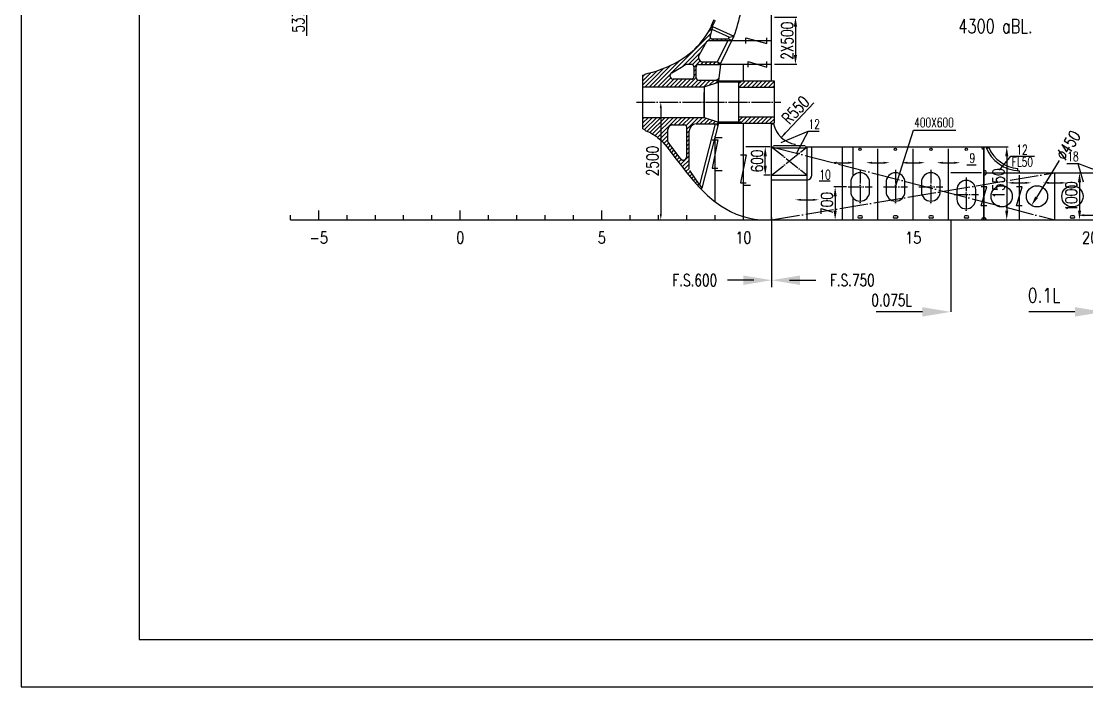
# Model space of a CAD drawing. Extents: x 373818 to 564480, y 322172 to 634257.
# Drawn here: x 415192 to 437774, y 356299 to 370409 of the extents above; entities that cross this region are included whole.
import ezdxf
from ezdxf.enums import TextEntityAlignment as Align

# ---------------------------------------------------------------- set-up
doc = ezdxf.new("R2010")
doc.units = 0
doc.header["$LTSCALE"] = 40
doc.header["$MEASUREMENT"] = 0
for name, pattern in [('ACAD_ISO04W100', [30.5, 24, -3, 0.5, -3]), ('CENTER1', [12.1, 10, -0.8, 0.5, -0.8]), ('CENTER110', [12.2, 10, -1, 0.2, -1]), ('DASHED', [0.75, 0.5, -0.25]), ('PHANTOM105', [7.55, 5, -0.75, 0.15, -0.75, 0.15, -0.75])]:
    doc.linetypes.add(name, pattern=pattern)
doc.layers.get('0').update_dxf_attribs({"linetype": 'CONTINUOUS'})
doc.layers.get('DEFPOINTS').update_dxf_attribs({"linetype": 'CONTINUOUS'})
for name, color, linetype in [('01CONTINUOUS', 2, 'CONTINUOUS'), ('03CENTER', 3, 'CENTER110'), ('13DIMENSION', 9, 'CONTINUOUS'), ('BT_ENG', 7, 'CONTINUOUS'), ('C-CEN', 4, 'ACAD_ISO04W100'), ('C-CON', 4, 'CONTINUOUS'), ('CONTAINER', 1, 'CENTER1'), ('FRAME', 7, 'CONTINUOUS'), ('HULL', 2, 'CONTINUOUS'), ('TEXT-ENG', 7, 'CONTINUOUS'), ('Y-CON', 2, 'CONTINUOUS')]:
    doc.layers.add(name, color=color, linetype=linetype)
doc.styles.add('ROMANS', font='romans.shx', dxfattribs={"width": 0.75, "height": 250, "bigfont": 'hzdx.shx'})
doc.dimstyles.new('DM-100', dxfattribs={"dimscale": 0, "dimtxt": 250, "dimasz": 200, "dimexe": 30, "dimexo": 30, "dimgap": 50, "dimtad": 1, "dimdec": 0, "dimzin": 0, "dimdsep": 46, "dimtxsty": 'ROMANS', "dimcen": 0, "dimclrd": 1, "dimclre": 1, "dimclrt": 1, "dimadec": 0, "dimazin": 0, "dimtfac": 1, "dimtdec": 0, "dimtmove": 0, "dimatfit": 3, "dimfxl": 0, "dimtolj": 1, "dimtzin": 0, "dimarcsym": 0})
doc.dimstyles.new('DM-50', dxfattribs={"dimscale": 50, "dimtxt": 1, "dimasz": 2.5, "dimexe": 1, "dimexo": 1, "dimgap": 1, "dimtad": 1, "dimdec": 0, "dimdsep": 46, "dimtxsty": 'ROMANS', "dimblk1": 'CLOSEDBLANK', "dimblk2": 'CLOSEDBLANK', "dimcen": 0, "dimclrd": 1, "dimclre": 1, "dimclrt": 1, "dimadec": 0, "dimazin": 0, "dimtfac": 1, "dimtdec": 0, "dimtmove": 0, "dimatfit": 3, "dimldrblk": 'CLOSEDBLANK', "dimfxl": 0, "dimtolj": 1, "dimarcsym": 0})
pattern_1 = [(45, (72402.645, 370304.18), (-44.194174, 44.194174), [])]

# ---------------------------------------------------------------- blocks, each defined once
blk = doc.blocks.new('*D134')
at = {"color": 1, "linetype": 'ByBlock', "transparency": 16777216}
blk.add_line((410075, 377186), (410075, 374936), dxfattribs=at)
for points in [[(410054, 377186), (410096, 377186), (410075, 377311)], [(410054, 374936), (410096, 374936), (410075, 374811)]]:
    blk.add_solid(points, dxfattribs=at)
at = {"layer": 'DEFPOINTS', "color": 0, "linetype": 'ByBlock', "transparency": 16777216}
for p in [(410075, 377311), (410075, 374811), (410075, 374811)]:
    blk.add_point(p, dxfattribs=at)
at = {"color": 1, "linetype": 'ByBlock', "transparency": 16777216, "insert": (409900, 376061), "char_height": 250, "attachment_point": 5, "rotation": 90, "style": 'ROMANS'}
blk.add_mtext('\\A1;2500', dxfattribs=at)
blk = doc.blocks.new('_CLOSEDBLANK')
at = {"color": 0, "linetype": 'ByBlock'}
for p, q in [((-1, 0.17), (0, 0)), ((-1, 0.17), (-1, -0.17)), ((0, 0), (-1, -0.17))]:
    blk.add_line(p, q, dxfattribs=at)
blk = doc.blocks.new('*D137')
at = {"color": 1, "linetype": 'ByBlock', "transparency": 16777216}
for p, q in [((431156, 376366), (431631, 376366)), ((431601, 376166), (431601, 375566)), ((431156, 375366), (431631, 375366))]:
    blk.add_line(p, q, dxfattribs=at)
for points in [[(431567, 376166), (431634, 376166), (431601, 376366)], [(431567, 375566), (431634, 375566), (431601, 375366)]]:
    blk.add_solid(points, dxfattribs=at)
at = {"layer": 'DEFPOINTS', "color": 0, "linetype": 'ByBlock', "transparency": 16777216}
for p in [(431126, 376366), (431126, 375366), (431601, 375366)]:
    blk.add_point(p, dxfattribs=at)
at = {"color": 1, "linetype": 'ByBlock', "transparency": 16777216, "insert": (431426, 375866), "char_height": 250, "attachment_point": 5, "rotation": 90, "style": 'ROMANS'}
blk.add_mtext('\\A1;2X500', dxfattribs=at)
blk = doc.blocks.new('*D138')
at = {"color": 1, "linetype": 'ByBlock', "transparency": 16777216}
for p, q in [((431066, 373616), (430931, 373616)), ((430961, 373216), (430961, 373416)), ((431066, 373016), (430931, 373016))]:
    blk.add_line(p, q, dxfattribs=at)
for points in [[(430927, 373416), (430994, 373416), (430961, 373616)], [(430927, 373216), (430994, 373216), (430961, 373016)]]:
    blk.add_solid(points, dxfattribs=at)
at = {"layer": 'DEFPOINTS', "color": 0, "linetype": 'ByBlock', "transparency": 16777216}
for p in [(430961, 373616), (431096, 373616), (431096, 373016)]:
    blk.add_point(p, dxfattribs=at)
at = {"color": 1, "linetype": 'ByBlock', "transparency": 16777216, "insert": (430786, 373316), "char_height": 250, "attachment_point": 5, "rotation": 90, "style": 'ROMANS'}
blk.add_mtext('\\A1;600', dxfattribs=at)
blk = doc.blocks.new('*D159')
at = {"color": 1, "linetype": 'ByBlock', "transparency": 16777216}
blk.add_line((437187, 373326), (436708, 372544), dxfattribs=at)
blk.add_solid([(436680, 372562), (436737, 372527), (436604, 372374)], dxfattribs=at)
at = {"layer": 'DEFPOINTS', "color": 0, "linetype": 'ByBlock', "transparency": 16777216}
for p in [(436839, 372758), (436604, 372374)]:
    blk.add_point(p, dxfattribs=at)
at = {"color": 1, "linetype": 'ByBlock', "transparency": 16777216, "insert": (437384, 373647), "char_height": 250, "attachment_point": 5, "rotation": 58.5114, "style": 'ROMANS'}
blk.add_mtext('\\A1;∅450', dxfattribs=at)
blk = doc.blocks.new('*D158')
at = {"color": 1, "linetype": 'ByBlock', "transparency": 16777216}
blk.add_line((431992, 374552), (431298, 373817), dxfattribs=at)
blk.add_solid([(431369, 373922), (431399, 373894), (431298, 373817)], dxfattribs=at)
at = {"layer": 'DEFPOINTS', "color": 0, "linetype": 'ByBlock', "transparency": 16777216}
for p in [(431681, 374223), (431298, 373817)]:
    blk.add_point(p, dxfattribs=at)
at = {"color": 1, "linetype": 'ByBlock', "transparency": 16777216, "insert": (431603, 374396), "char_height": 250, "attachment_point": 5, "rotation": 46.6726, "style": 'ROMANS'}
blk.add_mtext('\\A1;R550', dxfattribs=at)

msp = doc.modelspace()

# ---------------------------------------------------------------- hatches: boundary and pattern name
h = msp.add_hatch()
h.set_pattern_fill('ANSI31', color=0, scale=500, style=0)
h.set_pattern_definition(pattern_1)
h.paths.add_polyline_path([(430446.41, 369146.08), (430446.41, 369121.08), (430396.41, 369121.08), (430396.41, 369011.08), (431146.41, 369011.08), (431146.41, 369146.08)])
h = msp.add_hatch()
h.set_pattern_fill('ANSI31', color=256, scale=500, style=0)
h.set_pattern_definition([(45, (401897.506, 340900.436), (-44.19417, 44.19417), [])])
h.paths.add_polyline_path([(428367.3, 368371.08), (428367.3, 368125.84), (428417.3, 368105.91), (428417.3, 368095.14), (428431.51, 368089.48), (428485.8, 368065.58), (428532.75, 368042.18), (428574.27, 368018.88), (428611.8, 367995.18), (428646.3, 367971.08), (428677.96, 367947.08), (428711.93, 367919.08), (428748.19, 367886.08), (428787.25, 367846.58), (428830.33, 367798.68), (428879.58, 367739.18), (428938.3, 367664.08), (429073, 367488.58), (429184.17, 367344.88), (429300.3, 367198.08), (429374.75, 367106.18), (429441.29, 367026.58), (429502.86, 366956.08), (429528.84, 366927.65), (429558.95, 366953.99), (429360.45, 367243.35, -0.15146166), (429347.3, 367285.77), (429347.3, 368081.08, -0.41421356), (429497.3, 368231.08), (429917.3, 368231.08, -0.41421356), (429932.3, 368246.08), (429967.3, 368246.08), (429967.3, 368271.08), (429667.3, 368371.08)])
h.paths.add_polyline_path([(428997.3, 368211.08), (429247.3, 368211.08, -0.41421356), (429297.3, 368161.08), (429297.3, 367540.73, -0.71509545), (429162.98, 367494.84), (429132.41, 367534.35), (428997.59, 367710.01), (428938.02, 367786.19), (428914.52, 367814.58, -0.17459815), (428897.3, 367862.4), (428897.3, 368111.08, -0.41421356)], flags=16)
h = msp.add_hatch()
h.set_pattern_fill('ANSI31', color=0, scale=500, style=0)
h.set_pattern_definition(pattern_1)
h.paths.add_polyline_path([(430396.41, 368381.08), (430396.41, 368271.08), (430446.41, 368271.08), (430446.41, 368246.08), (431146.41, 368246.08), (431146.41, 368381.08)])
at = {"layer": 'C-CEN', "linetype": 'ByBlock'}
h = msp.add_hatch(dxfattribs=at)
h.set_pattern_fill('ANSI31', color=0, scale=500, style=0)
h.set_pattern_definition([(45, (420739.7, 318739.68), (-44.194174, 44.194174), [])])
h.paths.add_polyline_path([(429967.3, 369146.08), (429932.3, 369146.08, -0.41421356), (429917.3, 369161.08), (429547.3, 369161.08, -0.41421356), (429497.3, 369211.08), (429497.3, 369446.08, -0.41421356), (429547.3, 369496.08), (430009.78, 369496.08), (430009.78, 369511.08), (429939.7, 369546.08), (429643.86, 369546.08, -0.57851099), (429557.43, 369696.38), (429717.39, 369971.23, -0.26701684), (429760.61, 369996.08), (430247.57, 369996.08), (430247.57, 370011.08), (430184.42, 370036.08), (429842.09, 370036.08, -0.49833559), (429790.05, 370096.08), (429842.9, 370297.68), (429822.93, 370306.96), (429796.69, 370256.38), (429757.17, 370187.48), (429714.93, 370120.78), (429670.04, 370056.28), (429622.56, 369993.98), (429572.55, 369933.98), (429520.09, 369876.28), (429465.24, 369821.08), (429408.05, 369768.28), (429348.6, 369718.08), (429286.95, 369670.38), (429223.16, 369625.38), (429157.3, 369583.08), (429098.77, 369548.38), (429037.63, 369514.68), (428973.42, 369482.08), (428905.54, 369450.48), (428833.24, 369419.98), (428755.63, 369390.38), (428671.62, 369361.68), (428579.92, 369333.48), (428479.06, 369305.48), (428417.3, 369289.78), (428417.3, 369279.46), (428367.3, 369266.76), (428367.3, 369021.08), (429667.3, 369021.08), (429967.3, 369121.08)])
h.paths.add_polyline_path([(428947.3, 369241.08), (428947.3, 369266.26, -0.2723301), (428978.15, 369318.7), (429185.86, 369434.14), (429273.39, 369489.55, -0.12988981), (429298.09, 369496.08), (429397.3, 369496.08, -0.41421356), (429447.3, 369446.08), (429447.3, 369231.08, -0.41421356), (429397.3, 369181.08), (429007.3, 369181.08, -0.41421356)], flags=16)

# ---------------------------------------------------------------- linework, layer by layer
at = {"color": 2}
for p, q in [((417692.4, 397299.4), (417692.4, 357299.4)), ((417692.4, 357299.4), (562792.4, 357299.4))]:
    msp.add_line(p, q, dxfattribs=at)
at = {"color": 1, "linetype": 'ByBlock'}
for p, q in [((421240.21, 371441.08), (421240.21, 370102.01)), ((435626.41, 367746.08), (436108.79, 367746.08)), ((436078.79, 367546.08), (436078.79, 366396.08)), ((437621.69, 366996.08), (437621.69, 366396.08)), ((432685.04, 366896.08), (432412.58, 366896.08)), ((432442.58, 366696.08), (432442.58, 366396.08))]:
    msp.add_line(p, q, dxfattribs=at)
for p, q in [((429670.04, 370056.28), (429714.93, 370120.78)), ((429670.04, 370056.28), (429714.93, 370120.78)), ((429714.93, 370120.78), (429757.17, 370187.48)), ((429714.93, 370120.78), (429757.17, 370187.48)), ((429749.32, 370175.09), (429749.32, 370175.09)), ((429749.32, 370175.09), (429749.32, 370175.09)), ((429757.17, 370187.48), (429825.12, 370305.94)), ((429842.9, 370297.68), (429790.05, 370096.08)), ((429842.9, 370297.68), (429811.68, 370312.12)), ((429520.09, 369876.28), (429572.55, 369933.98)), ((429520.09, 369876.28), (429572.55, 369933.98)), ((429572.55, 369933.98), (429622.56, 369993.98)), ((429572.55, 369933.98), (429622.56, 369993.98)), ((429622.56, 369993.98), (429670.04, 370056.28)), ((429622.56, 369993.98), (429670.04, 370056.28)), ((429842.09, 370036.08), (430184.42, 370036.08)), ((430247.57, 370011.08), (430247.57, 369996.08)), ((429223.16, 369625.38), (429286.95, 369670.38)), ((429223.16, 369625.38), (429286.95, 369670.38)), ((429286.95, 369670.38), (429348.6, 369718.08)), ((429286.95, 369670.38), (429348.6, 369718.08)), ((429348.6, 369718.08), (429408.05, 369768.28)), ((429348.6, 369718.08), (429408.05, 369768.28)), ((429408.05, 369768.28), (429465.24, 369821.08)), ((429408.05, 369768.28), (429465.24, 369821.08)), ((429465.24, 369821.08), (429520.09, 369876.28)), ((429465.24, 369821.08), (429520.09, 369876.28)), ((428978.15, 369318.7), (429185.86, 369434.14)), ((429157.3, 369583.08), (429223.16, 369625.38)), ((429157.3, 369583.08), (429223.16, 369625.38)), ((429185.86, 369434.14), (429273.39, 369489.55)), ((429397.3, 369496.08), (429298.09, 369496.08)), ((429447.3, 369446.08), (429447.3, 369231.08)), ((429497.3, 369211.08), (429497.3, 369446.08)), ((429547.3, 369496.08), (430009.78, 369496.08)), ((430009.78, 369511.08), (430009.78, 369496.08)), ((428417.3, 369289.78), (428479.06, 369305.48)), ((428417.3, 369289.78), (428479.06, 369305.48)), ((428479.06, 369305.48), (428579.92, 369333.48)), ((428479.06, 369305.48), (428579.92, 369333.48)), ((428579.92, 369333.48), (428671.62, 369361.68)), ((428579.92, 369333.48), (428671.62, 369361.68)), ((428671.62, 369361.68), (428755.63, 369390.38)), ((428671.62, 369361.68), (428755.63, 369390.38)), ((428947.3, 369241.08), (428947.3, 369266.26)), ((428947.3, 369241.08), (428947.3, 369266.26)), ((428367.3, 369021.08), (429667.3, 369021.08)), ((428367.3, 369021.08), (429667.3, 369021.08)), ((429397.3, 369181.08), (429007.3, 369181.08)), ((429547.3, 369161.08), (429917.3, 369161.08)), ((429667.3, 369021.08), (429967.3, 369121.08)), ((429667.3, 369021.08), (429667.3, 368493.97)), ((429667.3, 369021.08), (429667.3, 368371.08)), ((429967.3, 368246.08), (429967.3, 369146.08)), ((430396.41, 369011.08), (431146.41, 369011.08)), ((429667.3, 368371.08), (429667.3, 368898.19)), ((428367.3, 368371.08), (429667.3, 368371.08)), ((428367.3, 368371.08), (429667.3, 368371.08)), ((429667.3, 368371.08), (429967.3, 368271.08)), ((430396.41, 368381.08), (431146.41, 368381.08)), ((428897.3, 367862.4), (428897.3, 368111.08)), ((428997.3, 368211.08), (429247.3, 368211.08)), ((429297.3, 367540.73), (429297.3, 368161.08)), ((429347.3, 367285.77), (429347.3, 368081.08)), ((429497.3, 368231.08), (429917.3, 368231.08)), ((433721.38, 366896.08), (434105.95, 368102.88)), ((434105.95, 368102.88), (434997.26, 368102.88)), ((435648.93, 367713.39), (435696.39, 367731.56)), ((429558.95, 366953.99), (429360.45, 367243.35)), ((436311.44, 367237.5), (436313.51, 367288.28)), ((429528.84, 366927.65), (429558.95, 366953.99)), ((429558.95, 366953.99), (429613.87, 366869.17)), ((429597.3, 366854.67), (429613.87, 366869.17)), ((420896.41, 366196.08), (420896.41, 366296.08)), ((421496.41, 366196.08), (421496.41, 366396.08)), ((422096.41, 366196.08), (422096.41, 366296.08)), ((422696.41, 366196.08), (422696.41, 366296.08)), ((423296.41, 366196.08), (423296.41, 366296.08)), ((423896.41, 366196.08), (423896.41, 366296.08)), ((424496.41, 366196.08), (424496.41, 366396.08)), ((425096.41, 366196.08), (425096.41, 366296.08)), ((425696.41, 366196.08), (425696.41, 366296.08)), ((426296.41, 366196.08), (426296.41, 366296.08)), ((426896.41, 366196.08), (426896.41, 366296.08)), ((427496.41, 366196.08), (427496.41, 366396.08)), ((428096.41, 366196.08), (428096.41, 366296.08)), ((428696.41, 366196.08), (428696.41, 366296.08)), ((429296.41, 366196.08), (429296.41, 366296.08)), ((429896.41, 366196.08), (429896.41, 366296.08)), ((430496.41, 366196.08), (430496.41, 366396.08)), ((431096.41, 366196.08), (431096.41, 366296.08)), ((431096.41, 366196.08), (431096.41, 366296.08)), ((431846.41, 366196.08), (431846.41, 366296.08)), ((431846.41, 366196.08), (431846.41, 366296.08)), ((432596.41, 366196.08), (432596.41, 366296.08)), ((432596.41, 366196.08), (432596.41, 366296.08)), ((433346.41, 366196.08), (433346.41, 366296.08)), ((433346.41, 366196.08), (433346.41, 366296.08)), ((434096.41, 366196.08), (434096.41, 366396.08)), ((434096.41, 366196.08), (434096.41, 366396.08)), ((434846.41, 366196.08), (434846.41, 366296.08)), ((434846.41, 366196.08), (434846.41, 366296.08)), ((435596.41, 366196.08), (435596.41, 366296.08)), ((435596.41, 366196.08), (435596.41, 366296.08)), ((436346.41, 366196.08), (436346.41, 366296.08)), ((436346.41, 366196.08), (436346.41, 366296.08)), ((437096.41, 366196.08), (437096.41, 366296.08)), ((437096.41, 366196.08), (437096.41, 366296.08)), ((420896.41, 366196.08), (430997.3, 366196.08)), ((431096.41, 366246.08), (431096.41, 366120.89)), ((431096.41, 366246.08), (431096.41, 366155.63)), ((431096.41, 366192.57), (431096.41, 364767.95)), ((434892.99, 366196.08), (434892.99, 364247.08))]:
    msp.add_line(p, q)
at = {"color": 7, "linetype": 'DASHED', "ltscale": 200}
for p, q in [((429842.9, 370297.68), (429790.05, 370096.08)), ((429842.09, 370036.08), (430184.42, 370036.08)), ((428978.15, 369318.7), (429185.86, 369434.14)), ((429397.3, 369496.08), (429298.09, 369496.08)), ((429447.3, 369446.08), (429447.3, 369231.08)), ((429497.3, 369231.08), (429497.3, 369446.08)), ((429547.3, 369496.08), (429985.52, 369496.08)), ((428367.3, 369021.08), (429667.3, 369021.08)), ((429397.3, 369181.08), (429007.3, 369181.08)), ((428367.3, 368371.08), (429667.3, 368371.08)), ((428897.3, 367862.4), (428897.3, 368111.08)), ((428997.3, 368211.08), (429247.3, 368211.08)), ((429297.3, 367540.73), (429297.3, 368161.08)), ((429347.3, 367285.77), (429347.3, 368081.08))]:
    msp.add_line(p, q, dxfattribs=at)
at = {"color": 0}
for p, q in [((429967.3, 369146.08), (431146.41, 369146.08)), ((430446.41, 369121.08), (429967.3, 369121.08)), ((430396.41, 369121.08), (430396.41, 368271.08)), ((430446.41, 369146.08), (430446.41, 369121.08)), ((431146.41, 369146.08), (431146.41, 368246.08)), ((430446.41, 368271.08), (429967.3, 368271.08)), ((429967.3, 368246.08), (431146.41, 368246.08)), ((430446.41, 368246.08), (430446.41, 368271.08))]:
    msp.add_line(p, q, dxfattribs=at)
at = {"color": 2, "linetype": 'PHANTOM105', "ltscale": 5}
msp.add_line((431096.41, 367746.08), (431136.41, 367746.08), dxfattribs=at)
at = {"color": 0, "linetype": 'ByBlock'}
for p, q in [((432471.33, 367409.79), (432721.5, 367409.79)), ((433221.33, 367409.79), (433471.5, 367409.79)), ((433971.33, 367409.79), (434221.5, 367409.79)), ((434721.33, 367409.79), (434971.5, 367409.79)), ((436221.33, 366982.93), (436471.5, 366982.93)), ((436971.33, 366982.93), (437221.5, 366982.93)), ((431721.33, 366623.41), (431971.5, 366623.41)), ((437721.33, 366296.08), (437971.5, 366296.08)), ((434292.99, 364247.08), (433314.61, 364247.08)), ((437525.51, 364247.08), (436547.14, 364247.08))]:
    msp.add_line(p, q, dxfattribs=at)
at = {"ltscale": 0.5}
for p, q in [((432999.42, 366286.08), (432949.42, 366286.08)), ((433749.42, 366286.08), (433699.42, 366286.08)), ((434499.42, 366286.08), (434449.42, 366286.08)), ((435249.42, 366286.08), (435199.42, 366286.08)), ((437499.42, 366286.08), (437449.42, 366286.08)), ((432999.42, 366236.08), (432949.42, 366236.08)), ((433749.42, 366236.08), (433699.42, 366236.08)), ((434499.42, 366236.08), (434449.42, 366236.08)), ((435249.42, 366236.08), (435199.42, 366236.08)), ((437499.42, 366236.08), (437449.42, 366236.08))]:
    msp.add_line(p, q, dxfattribs=at)
at = {"color": 0}
for points in [[(429870.17, 370439.3), (429811.68, 370312.12)], [(429897.92, 370427.83), (429838.93, 370299.59)]]:
    msp.add_lwpolyline(points, dxfattribs=at)
for points in [[(428417.3, 369289.78), (428479.06, 369305.48), (428579.92, 369333.48), (428671.62, 369361.68), (428755.63, 369390.38), (428833.24, 369419.98), (428905.54, 369450.48), (428973.42, 369482.08), (429037.63, 369514.68), (429098.77, 369548.38), (429157.3, 369583.08), (429223.16, 369625.38), (429286.95, 369670.38), (429348.6, 369718.08), (429408.05, 369768.28), (429465.24, 369821.08), (429520.09, 369876.28), (429572.55, 369933.98), (429622.56, 369993.98), (429670.04, 370056.28), (429714.93, 370120.78), (429730.95, 370146.08)], [(428417.3, 369289.78), (428479.06, 369305.48), (428579.92, 369333.48), (428671.62, 369361.68), (428755.63, 369390.38), (428833.24, 369419.98), (428905.54, 369450.48), (428973.42, 369482.08), (429037.63, 369514.68), (429098.77, 369548.38), (429157.3, 369583.08), (429223.16, 369625.38), (429286.95, 369670.38), (429348.6, 369718.08), (429408.05, 369768.28), (429465.24, 369821.08), (429520.09, 369876.28), (429572.55, 369933.98), (429622.56, 369993.98), (429670.04, 370056.28), (429714.93, 370120.78), (429730.95, 370146.08)], [(428417.3, 369289.78), (428479.06, 369305.48), (428579.92, 369333.48), (428671.62, 369361.68), (428755.63, 369390.38), (428833.24, 369419.98), (428905.54, 369450.48), (428973.42, 369482.08), (429037.63, 369514.68), (429098.77, 369548.38), (429157.3, 369583.08), (429223.16, 369625.38), (429286.95, 369670.38), (429348.6, 369718.08), (429408.05, 369768.28), (429465.24, 369821.08), (429520.09, 369876.28), (429572.55, 369933.98), (429622.56, 369993.98), (429670.04, 370056.28), (429714.93, 370120.78), (429730.95, 370146.08)], [(430546.41, 369936.08), (430546.41, 370056.08), (430996.41, 369936.08), (430996.41, 370056.08)], [(430596.41, 369436.08), (430596.41, 369556.08), (430996.41, 369436.08), (430996.41, 369556.08)], [(428367.3, 369266.76), (428417.3, 369279.46)], [(428367.3, 369266.76), (428417.3, 369279.46)], [(428367.3, 369266.76), (428417.3, 369279.46)], [(428367.3, 369266.76), (428417.3, 369279.46)], [(428367.3, 368125.84), (428367.3, 368696.08), (428367.3, 369266.76)], [(428417.3, 369279.46), (428417.3, 369289.78)], [(428417.3, 369279.46), (428417.3, 369289.78)], [(428417.3, 369279.46), (428417.3, 369289.78)], [(428417.3, 369279.46), (428417.3, 369289.78)], [(428367.3, 368125.84), (428417.3, 368105.91)], [(428417.3, 368095.14), (428417.3, 368105.91)], [(428417.3, 368095.14), (428417.3, 368105.91)], [(428417.3, 368095.14), (428431.51, 368089.48), (428485.8, 368065.58), (428532.75, 368042.18), (428574.27, 368018.88), (428611.8, 367995.18), (428646.3, 367971.08), (428677.96, 367947.08), (428711.93, 367919.08), (428748.19, 367886.08), (428787.25, 367846.58), (428830.33, 367798.68), (428879.58, 367739.18), (428938.3, 367664.08), (429073, 367488.58), (429184.17, 367344.88), (429300.3, 367198.08), (429374.75, 367106.18), (429441.29, 367026.58), (429502.86, 366956.08), (429561.63, 366891.78), (429597.3, 366854.67)], [(429836.41, 367895.67), (429956.41, 367895.67), (429836.41, 367295.67), (429956.41, 367295.67)], [(428914.52, 367814.58), (428938.02, 367786.19), (428997.59, 367710.01), (429132.41, 367534.35), (429162.98, 367494.84)], [(430436.41, 367580.57), (430556.41, 367580.57), (430436.41, 366980.57), (430556.41, 366980.57)], [(435656.41, 366496.08), (435536.41, 366496.08), (435656.41, 366896.08), (435536.41, 366896.08)], [(436406.41, 366496.08), (436286.41, 366496.08), (436406.41, 366896.08), (436286.41, 366896.08)]]:
    msp.add_lwpolyline(points)
msp.add_lwpolyline([(430247.57, 369996.08), (429760.61, 369996.08, 0.26701684), (429717.39, 369971.23), (429557.43, 369696.38, 0.57851099), (429643.86, 369546.08), (429939.7, 369546.08)], format="xyb")
at = {"color": 7, "linetype": 'DASHED', "ltscale": 200}
msp.add_lwpolyline([(430228.16, 369996.08), (429760.61, 369996.08, 0.26701684), (429717.39, 369971.23), (429557.43, 369696.38, 0.57851099), (429643.86, 369546.08), (429939.7, 369546.08)], format="xyb", dxfattribs=at)
msp.add_lwpolyline([(428914.52, 367814.58), (428938.02, 367786.19), (428997.59, 367710.01), (429132.41, 367534.35), (429162.98, 367494.84)], dxfattribs=at)
at = {"color": 0}
msp.add_arc((427312.81, 371236.2), 3194.19, 339.087844, 358.610962, dxfattribs=at)
for centre, radius, start, end in [((429838.69, 370085.7), 49.74, 167.954089, 273.908927), ((429298.09, 369446.08), 50, 90, 119.602815), ((429298.09, 369446.08), 50, 90, 119.602815), ((429547.3, 369446.08), 50, 90, 180), ((429007.3, 369266.26), 60, 119.064257, 180), ((429007.3, 369241.08), 60, 180, 270), ((429007.3, 369241.08), 60, 180, 270), ((429547.3, 369211.08), 50, 180, 270), ((428997.3, 368111.08), 100, 90, 180), ((429247.3, 368161.08), 50, 0, 90), ((429247.3, 368161.08), 50, 0, 90), ((429497.3, 368081.08), 150, 90, 180), ((428972.3, 367862.4), 75, 180, 219.615615), ((428972.3, 367862.4), 75, 180, 219.615615), ((429222.3, 367540.73), 75, 217.726454, 0), ((432949.42, 366261.08), 25, 180, 270), ((433699.42, 366261.08), 25, 180, 270), ((434449.42, 366261.08), 25, 180, 270), ((435199.42, 366261.08), 25, 180, 270), ((437449.42, 366261.08), 25, 180, 270)]:
    msp.add_arc(centre, radius, start, end)
at = {"color": 7, "linetype": 'DASHED', "ltscale": 200}
for centre, radius, start, end in [((429838.69, 370085.7), 49.74, 167.954089, 273.908927), ((429397.3, 369446.08), 50, 360, 90), ((429397.3, 369446.08), 50, 360, 90), ((429547.3, 369446.08), 50, 90, 180), ((429007.3, 369266.26), 60, 119.064257, 180), ((429397.3, 369231.08), 50, 270, 0), ((429397.3, 369231.08), 50, 270, 0), ((428997.3, 368111.08), 100, 90, 180), ((429222.3, 367540.73), 75, 217.726454, 0)]:
    msp.add_arc(centre, radius, start, end, dxfattribs=at)
at = {"ltscale": 0.5}
for centre, start, end in [((432949.42, 366261.08), 90, 180), ((432999.42, 366261.08), 0, 90), ((433699.42, 366261.08), 90, 180), ((433749.42, 366261.08), 0, 90), ((434449.42, 366261.08), 90, 180), ((434499.42, 366261.08), 0, 90), ((435199.42, 366261.08), 90, 180), ((435249.42, 366261.08), 0, 90), ((437449.42, 366261.08), 90, 180), ((437499.42, 366261.08), 0, 90), ((432999.42, 366261.08), 270, 0), ((433749.42, 366261.08), 270, 0), ((434499.42, 366261.08), 270, 0), ((435249.42, 366261.08), 270, 0), ((437499.42, 366261.08), 270, 0)]:
    msp.add_arc(centre, 25, start, end, dxfattribs=at)
at = {"color": 1, "linetype": 'ByBlock'}
for points in [[(436045.46, 367546.08), (436112.13, 367546.08), (436078.79, 367746.08)], [(437588.36, 366996.08), (437655.03, 366996.08), (437621.69, 367196.08)], [(432409.25, 366696.08), (432475.91, 366696.08), (432442.58, 366896.08)], [(432409.25, 366396.08), (432475.91, 366396.08), (432442.58, 366196.08)], [(436045.46, 366396.08), (436112.13, 366396.08), (436078.79, 366196.08)], [(437588.36, 366396.08), (437655.03, 366396.08), (437621.69, 366196.08)]]:
    msp.add_solid(points, dxfattribs=at)
at = {"color": 0, "linetype": 'ByBlock'}
for points in [[(432471.33, 367430.62), (432471.33, 367388.95), (432346.33, 367409.79)], [(432721.5, 367430.62), (432721.5, 367388.95), (432846.5, 367409.79)], [(433221.33, 367430.62), (433221.33, 367388.95), (433096.33, 367409.79)], [(433471.5, 367430.62), (433471.5, 367388.95), (433596.5, 367409.79)], [(433971.33, 367430.62), (433971.33, 367388.95), (433846.33, 367409.79)], [(434221.5, 367430.62), (434221.5, 367388.95), (434346.5, 367409.79)], [(434721.33, 367430.62), (434721.33, 367388.95), (434596.33, 367409.79)], [(434971.5, 367430.62), (434971.5, 367388.95), (435096.5, 367409.79)], [(436221.33, 367003.76), (436221.33, 366962.1), (436096.33, 366982.93)], [(436471.5, 367003.76), (436471.5, 366962.1), (436596.5, 366982.93)], [(436971.33, 367003.76), (436971.33, 366962.1), (436846.33, 366982.93)], [(437221.5, 367003.76), (437221.5, 366962.1), (437346.5, 366982.93)], [(431721.33, 366644.24), (431721.33, 366602.58), (431596.33, 366623.41)], [(431971.5, 366644.24), (431971.5, 366602.58), (432096.5, 366623.41)], [(437721.33, 366316.91), (437721.33, 366275.24), (437596.33, 366296.08)], [(430496.41, 365018.58), (430496.41, 364818.58), (431096.41, 364918.58)], [(431696.41, 365018.58), (431696.41, 364818.58), (431096.41, 364918.58)], [(434292.99, 364347.08), (434292.99, 364147.08), (434892.99, 364247.08)], [(437525.51, 364347.08), (437525.51, 364147.08), (438125.51, 364247.08)]]:
    msp.add_solid(points, dxfattribs=at)
at = {"layer": '01CONTINUOUS'}
for p, q in [((431096.41, 369996.08), (430228.16, 369996.08)), ((431096.41, 369496.08), (429985.52, 369496.08)), ((430496.41, 369146.08), (430496.41, 369496.08))]:
    msp.add_line(p, q, dxfattribs=at)
at = {"layer": '03CENTER'}
msp.add_line((428229.98, 368696.08), (431294.23, 368696.08), dxfattribs=at)
at = {"layer": '03CENTER', "ltscale": 0.8}
for p, q in [((431096.41, 367146.08), (431846.41, 367746.08)), ((431096.41, 367746.08), (431846.41, 367146.08))]:
    msp.add_line(p, q, dxfattribs=at)
at = {"layer": '03CENTER', "ltscale": 1.5}
for p, q in [((431096.41, 367746.08), (437096.41, 366196.08)), ((431096.41, 366196.08), (437096.41, 367196.08))]:
    msp.add_line(p, q, dxfattribs=at)
at = {"layer": '13DIMENSION'}
for p, q in [((430721.41, 364918.58), (430161.8, 364918.58)), ((431471.41, 364918.58), (432031.02, 364918.58))]:
    msp.add_line(p, q, dxfattribs=at)
at = {"layer": 'BT_ENG'}
for p, q in [((415192.4, 398299.4), (415192.4, 356299.4)), ((415192.4, 356299.4), (563792.4, 356299.4))]:
    msp.add_line(p, q, dxfattribs=at)
at = {"layer": 'C-CEN', "color": 0, "linetype": 'ByBlock'}
for p, q in [((429827.48, 370238.87), (430200.82, 370072.98)), ((429842.9, 370297.68), (430296.6, 370096.08)), ((430164.44, 369996.08), (429939.7, 369546.08)), ((430296.6, 370096.08), (430009.78, 369511.08)), ((430184.42, 370036.08), (430200.82, 370072.98)), ((430184.42, 370036.08), (430247.57, 370011.08)), ((430200.82, 370072.98), (430296.6, 370096.08)), ((429939.7, 369546.08), (430009.78, 369511.08)), ((430009.78, 369496.08), (429967.3, 369146.08)), ((429917.3, 369161.08), (429973.42, 369196.54)), ((429917.3, 369161.08), (429967.3, 369146.08)), ((429901.5, 368231.08), (429569.51, 366937.68)), ((429967.3, 368246.08), (429613.87, 366869.17)), ((429917.3, 368231.08), (429967.3, 368246.08)), ((429917.3, 368231.08), (429953.57, 368192.6))]:
    msp.add_line(p, q, dxfattribs=at)
at = {"layer": 'C-CEN', "ltscale": 0.3}
for p, q in [((432971.38, 367256.05), (432971.38, 366523.46)), ((433721.38, 367256.05), (433721.38, 366523.46)), ((434471.38, 367256.05), (434471.38, 366523.46)), ((435221.38, 367093.98), (435221.38, 366361.38)), ((432715.04, 366896.08), (433227.71, 366896.08)), ((433465.04, 366896.08), (433977.71, 366896.08)), ((434215.04, 366896.08), (434727.71, 366896.08)), ((434965.04, 366734), (435477.71, 366734))]:
    msp.add_line(p, q, dxfattribs=at)
at = {"layer": 'C-CEN', "ltscale": 0.5}
for p, q in [((432924.42, 366261.08), (432924.42, 366261.08)), ((433024.42, 366261.08), (433024.42, 366261.08)), ((433674.42, 366261.08), (433674.42, 366261.08)), ((433774.42, 366261.08), (433774.42, 366261.08)), ((434424.42, 366261.08), (434424.42, 366261.08)), ((434524.42, 366261.08), (434524.42, 366261.08)), ((435174.42, 366261.08), (435174.42, 366261.08)), ((435274.42, 366261.08), (435274.42, 366261.08)), ((437424.42, 366261.08), (437424.42, 366261.08)), ((437524.42, 366261.08), (437524.42, 366261.08))]:
    msp.add_line(p, q, dxfattribs=at)
at = {"layer": 'C-CON'}
for points in [[(433171.36, 366796.08), (433171.38, 366996.08, 1), (432771.38, 366996.08), (432771.36, 366796.08, 1)], [(433921.36, 366796.08), (433921.38, 366996.08, 1), (433521.38, 366996.08), (433521.36, 366796.08, 1)], [(434671.36, 366796.08), (434671.38, 366996.08, 1), (434271.38, 366996.08), (434271.36, 366796.08, 1)], [(435421.36, 366634), (435421.38, 366834, 1), (435021.38, 366834), (435021.36, 366634, 1)]]:
    msp.add_lwpolyline(points, format="xyb", close=True, dxfattribs=at)
for centre in [(432970.49, 367691.54), (433720.49, 367691.54), (434470.49, 367691.54), (435220.49, 367691.54)]:
    msp.add_circle(centre, 25, dxfattribs=at)
at = {"layer": 'CONTAINER', "color": 0, "linetype": 'ByBlock'}
for p, q in [((431096.41, 368231.08), (431136.41, 368231.08)), ((431298.34, 367838.17), (431873.12, 368080.69)), ((431873.12, 368080.69), (431612.51, 367601.3)), ((431873.12, 368080.69), (432103.75, 368080.69)), ((431806.42, 367771.5), (431136.41, 367771.5)), ((431808.5, 367721.55), (431138.5, 367721.55)), ((431596.41, 367771.5), (431596.41, 367801.5)), ((431946.41, 367146.08), (431946.41, 367746.08)), ((432821.58, 367128.59), (432821.58, 367746.08)), ((435923.74, 367252.49), (436168.87, 367551.45)), ((436168.87, 367551.45), (436670.76, 367551.45)), ((435236.07, 367362.22), (435428.07, 367362.22)), ((436346.41, 367196.08), (436346.41, 367236.08)), ((437352.76, 367390.73), (437583.39, 367390.73)), ((437583.39, 367390.73), (437700.47, 367002.51)), ((438028.42, 367225.29), (437583.39, 367390.73)), ((431096.41, 367046.08), (431846.41, 367046.08)), ((432105.11, 367025.52), (432335.75, 367025.52)), ((432821.58, 366196.08), (432821.58, 366663.54))]:
    msp.add_line(p, q, dxfattribs=at)
for centre in [(435971.41, 366696.08), (436721.41, 366696.08), (437471.41, 366696.08)]:
    msp.add_circle(centre, 225, dxfattribs=at)
for centre, radius, start, end in [((431681.17, 368353.34), 558.3, 192.649617, 261.268597), ((435596.31, 367746.08), 50, 180, 270.119785), ((436378.68, 368030.22), 794.8, 200.946927, 267.672953), ((436378.68, 368030.22), 744.8, 203.640396, 264.979484), ((435596.52, 367196.08), 50, 269.880215, 90.119785), ((431846.41, 367146.08), 100, 270, 360), ((435596.41, 366196.08), 50, 0, 180)]:
    msp.add_arc(centre, radius, start, end, dxfattribs=at)
at = {"layer": 'DEFPOINTS', "color": 0, "linetype": 'ByBlock'}
for p in [(431096.41, 370396.08), (431096.41, 369796.08), (435596.41, 367746.08), (435636.41, 367746.08), (432715.04, 366896.08)]:
    msp.add_point(p, dxfattribs=at)
at = {"layer": 'HULL', "linetype": 'Continuous'}
for p, q in [((431806.42, 367746.5), (435636.41, 367746.08)), ((435596.41, 367746.08), (435596.41, 366196.08)), ((435546.41, 367196.08), (434896.41, 367196.08)), ((435596.41, 367196.08), (438596.41, 367196.08)), ((431096.41, 367146.08), (431846.41, 367146.08))]:
    msp.add_line(p, q, dxfattribs=at)
at = {"layer": 'Y-CON'}
for p, q in [((431096.41, 369146.08), (431096.41, 374446.08)), ((431096.41, 369146.08), (431096.41, 374446.08)), ((430496.41, 366259.33), (430496.41, 368246.08)), ((431096.41, 366263.43), (431096.41, 368246.08)), ((431096.41, 366263.43), (431096.41, 368246.08)), ((429896.41, 366582.8), (429896.41, 367969.92)), ((429896.41, 367945.67), (430046.41, 367945.67)), ((431046.41, 367746.08), (430546.41, 367746.08)), ((431846.41, 366196.08), (431846.41, 367746.08)), ((432596.41, 366196.08), (432596.41, 367746.08)), ((433346.41, 366276.08), (433346.41, 367702.63)), ((434096.41, 366276.08), (434096.41, 367702.63)), ((434846.41, 366276.08), (434846.41, 367702.63)), ((435596.41, 366276.08), (435596.41, 367746.08)), ((429896.41, 367245.67), (430046.41, 367245.67)), ((437096.41, 366196.08), (437096.41, 367196.08)), ((436346.41, 366276.08), (436346.41, 367146.08)), ((430496.41, 366930.57), (430646.41, 366930.57)), ((430947.41, 366196.08), (542846.41, 366196.08))]:
    msp.add_line(p, q, dxfattribs=at)
msp.add_lwpolyline([(429596.63, 366854.04), (429601.07, 366849.24), (429734.86, 366717.18), (429870.53, 366601.94), (430017.3, 366497), (430104.11, 366442.81), (430224.56, 366377.33), (430347.51, 366321.59), (430472.89, 366275.78), (430600.63, 366240.16), (430730.69, 366214.95), (430862.96, 366200.28), (430997.3, 366196.08), (431246.41, 366196.08)], dxfattribs=at)

# ---------------------------------------------------------------- texts
at = {"color": 1, "style": 'ROMANS', "width": 0.75}
msp.add_text('5370 aBL.', height=250, rotation=90, dxfattribs=at).set_placement((421190.21, 370169.77))
at = {"style": 'ROMANS'}
for s, height, width, p in [('12', 200, 0.7, (431998.17, 368226.87)), ('400X600', 200, 0.7, (434537.45, 368263.56)), ('12', 200, 0.7, (436403.79, 367685.83)), ('18', 200, 0.7, (437481.13, 367542.85)), ('9', 200, 0.7, (435349.75, 367506.33)), ('10', 200, 0.7, (432230.17, 367156.82)), ('F.S.600', 250, 0.75, (429466.8, 364918.58)), ('F.S.750', 250, 0.75, (432806.02, 364918.58)), ('0.1L', 300, 0.8, (436870.21, 364597.58)), ('0.075L', 250, 0.75, (433637.69, 364496.56))]:
    msp.add_text(s, height=height, dxfattribs=dict(at, width=width)).set_placement(p, align=Align.MIDDLE)
at = {"style": 'ROMANS', "width": 0.7}
msp.add_text('FL50', height=200, dxfattribs=at).set_placement((436185.89, 367326.8))
at = {"color": 1, "linetype": 'ByBlock', "char_height": 250, "attachment_point": 5, "rotation": 90, "style": 'ROMANS'}
for s, insert in [('\\A1;1550', (435903.79, 366971.08)), ('\\A1;1000', (437446.69, 366696.08)), ('\\A1;700', (432267.58, 366546.08))]:
    msp.add_mtext(s, dxfattribs=dict(at, insert=insert))
at = {"layer": 'FRAME', "style": 'ROMANS', "width": 0.8}
for s, p in [('-5', (421496.41, 365821.08)), ('0', (424496.41, 365821.08)), ('5', (427496.41, 365821.08)), ('10', (430496.41, 365821.08)), ('15', (434096.41, 365821.08)), ('20', (437846.41, 365821.08))]:
    msp.add_text(s, height=250, dxfattribs=at).set_placement(p, align=Align.MIDDLE)
at = {"layer": 'TEXT-ENG', "color": 1, "style": 'ROMANS', "width": 0.75}
msp.add_text('4300 aBL.', height=300, dxfattribs=at).set_placement((435054.65, 370156.9))

# ---------------------------------------------------------------- dimensions: what is measured, and where the dimension line sits
dim = msp.add_linear_dim(base=(431600.57, 369496.08), p1=(431126.41, 370496.08), p2=(431126.41, 369496.08), angle=90, text='2X500', dimstyle='DM-100', override={"dimscale": 1, "dimtmove": 1})
dim.commit()
dim.dimension.update_dxf_attribs({"geometry": '*D137', "text_midpoint": (431425.57, 369996.08), "insert": (0, -5869.69)})
at = {"color": 0}
dim = msp.add_linear_dim(base=(428746.07, 366196.08), p1=(428746.07, 368696.08), p2=(428746.07, 366196.08), angle=90, dimstyle='DM-50', dxfattribs=at)
dim.commit()
dim.dimension.update_dxf_attribs({"geometry": '*D134', "text_midpoint": (428571.07, 367446.08), "insert": (18671.28, -8614.71)})
dim = msp.add_diameter_dim_2p(p1=(436838.94, 366887.94), p2=(436603.89, 366504.21), dimstyle='DM-100', override={"dimscale": 1, "dimtmove": 1})
dim.commit()
dim.dimension.update_dxf_attribs({"geometry": '*D159', "text_midpoint": (437383.62, 367777.18), "dimtype": 163, "insert": (0, -5869.69)})
dim = msp.add_linear_dim(base=(430960.65, 367746.08), p1=(431096.41, 367146.08), p2=(431096.41, 367746.08), angle=90, dimstyle='DM-100', override={"dimscale": 1, "dimtmove": 1})
dim.commit()
dim.dimension.update_dxf_attribs({"geometry": '*D138', "text_midpoint": (430785.65, 367446.08), "insert": (0, -5869.69)})
at = {"layer": 'CONTAINER', "color": 0, "linetype": 'ByBlock'}
dim = msp.add_radius_dim(center=(431681.17, 368353.34), mpoint=(431298.08, 367947.2), text='R550', dimstyle='DM-50', dxfattribs=at)
dim.commit()
dim.dimension.update_dxf_attribs({"geometry": '*D158', "text_midpoint": (431730.61, 368405.75), "dimtype": 164, "insert": (0, -5869.69)})

doc.saveas('drawing.dxf')
